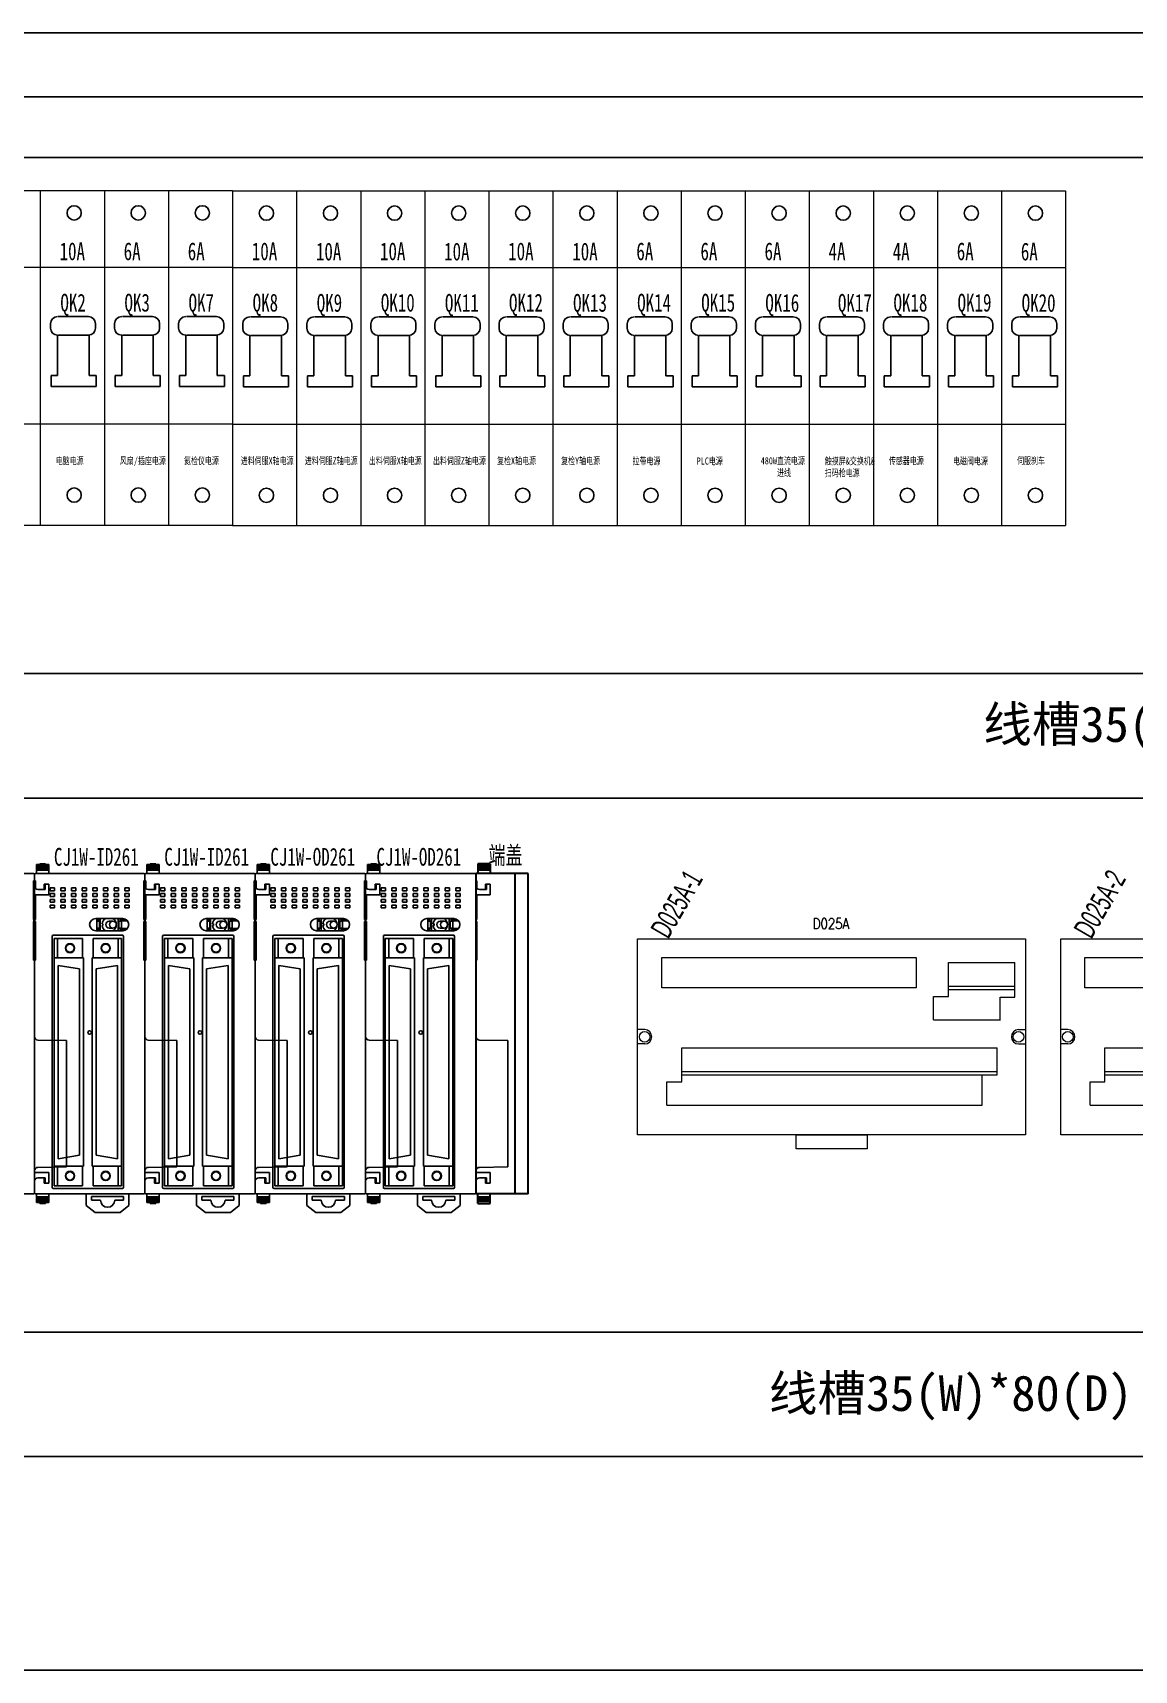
# Model space of a CAD drawing. Header units: millimetres. Extents: x -300 to 4617, y -106 to 3179.
# Drawn here: x 2344 to 2653.4, y 1296 to 1756 of the extents above; entities that cross this region are included whole.
import ezdxf
from ezdxf.enums import TextEntityAlignment as Align

# ---------------------------------------------------------------- set-up
doc = ezdxf.new("R2010")
doc.units = ezdxf.units.MM
for name, color, linetype in [('TEXT', 2, 'Continuous'), ('Z_OM_GAIKEI', 7, 'Continuous'), ('细实线层', 7, 'Continuous')]:
    doc.layers.add(name, color=color, linetype=linetype)
doc.layers.add('Z_OM_OUTLINE', color=7, linetype='Continuous', lineweight=30)
doc.styles.add('ST', font='', dxfattribs={"width": 0.8, "height": 300})
doc.styles.get("Standard").update_dxf_attribs({"font": ''})
doc.styles.add('WD', font='romans.shx', dxfattribs={"width": 0.8, "bigfont": 'gbcbig.shx'})
doc.styles.add('宋', font='', dxfattribs={"width": 0.7})
doc.styles.add('样式 8', font='arial.ttf', dxfattribs={"width": 0.6, "height": 2.5})
doc.styles.get('ST').set_extended_font_data('SimSun')
doc.styles.get('Standard').set_extended_font_data('SimSun')
doc.styles.get('宋').set_extended_font_data('SimSun')
doc.dimstyles.new('ISO-25', dxfattribs={"dimtxt": 3, "dimasz": 2.5, "dimexe": 1.25, "dimexo": 0.625, "dimtad": 1, "dimtxsty": 'Standard', "dimcen": 2.5, "dimadec": 0, "dimazin": 0, "dimtfac": 1, "dimtmove": 0, "dimatfit": 3, "dimfxl": 1, "dimarcsym": 0})

# ---------------------------------------------------------------- blocks, each defined once
blk = doc.blocks.new('CJ1W-TER')
at = {"layer": 'Z_OM_OUTLINE'}
for p, q in [((4, 92.7), (0.5, 92.7)), ((0.5, 92.7), (0.5, 90)), ((4, 92.1), (0.5, 92.1)), ((4, 92.7), (4, 90)), ((0, 90), (0, 0)), ((14.7, 90), (0, 90)), ((4, 91.7), (0.5, 91.7)), ((4, 91.3), (0.5, 91.3)), ((4, 90.9), (0.5, 90.9)), ((11, 0), (11, 90)), ((14.7, 0), (14.7, 90)), ((14.7, 0), (0, 0)), ((0.5, -2.7), (0.5, 0)), ((4, -2.7), (4, 0)), ((0.5, -0.9), (4, -0.9)), ((0.5, -1.3), (4, -1.3)), ((0.5, -1.7), (4, -1.7)), ((0.5, -2.1), (4, -2.1)), ((0.5, -2.7), (4, -2.7))]:
    blk.add_line(p, q, dxfattribs=at)
blk = doc.blocks.new('CJ1W-ID261')
at = {"layer": 'Z_OM_GAIKEI'}
for p, q in [((7115.01, 1994.25), (7115.01, 1993.85)), ((7115.01, 1994.25), (7118.51, 1994.25)), ((7115.01, 1993.85), (7115.01, 1993.45)), ((7115.01, 1993.85), (7118.51, 1993.85)), ((7115.01, 1993.45), (7115.01, 1993.05)), ((7115.01, 1993.45), (7118.51, 1993.45)), ((7115.01, 1993.05), (7115.01, 1992.65)), ((7115.01, 1993.05), (7118.51, 1993.05)), ((7115.01, 1992.65), (7115.01, 1991.75)), ((7115.01, 1992.65), (7118.51, 1992.65)), ((7115.96, 1994.45), (7117.56, 1994.45)), ((7115.96, 1994.45), (7115.96, 1994.25)), ((7116.56, 1994.45), (7116.56, 1994.25)), ((7116.96, 1994.45), (7116.96, 1994.25)), ((7117.56, 1994.45), (7117.56, 1994.25)), ((7118.51, 1993.85), (7118.51, 1994.25)), ((7118.51, 1993.45), (7118.51, 1993.85)), ((7118.51, 1993.05), (7118.51, 1993.45)), ((7118.51, 1992.65), (7118.51, 1993.05)), ((7118.51, 1991.75), (7118.51, 1992.65)), ((7114.16, 1989.65), (7114.16, 1978.75)), ((7114.46, 1989.65), (7114.16, 1989.65)), ((7114.46, 1991.45), (7114.46, 1902.05)), ((7145.16, 1991.75), (7114.76, 1991.75)), ((7118.86, 1987.65), (7118.86, 1986.85)), ((7120.06, 1987.65), (7118.86, 1987.65)), ((7120.06, 1987.65), (7120.06, 1986.85)), ((7121.86, 1987.65), (7121.86, 1986.85)), ((7123.06, 1987.65), (7121.86, 1987.65)), ((7123.06, 1987.65), (7123.06, 1986.85)), ((7124.86, 1987.65), (7124.86, 1986.85)), ((7126.06, 1987.65), (7124.86, 1987.65)), ((7126.06, 1987.65), (7126.06, 1986.85)), ((7127.86, 1987.65), (7127.86, 1986.85)), ((7129.06, 1987.65), (7127.86, 1987.65)), ((7129.06, 1987.65), (7129.06, 1986.85)), ((7130.86, 1987.65), (7130.86, 1986.85)), ((7132.06, 1987.65), (7130.86, 1987.65)), ((7132.06, 1987.65), (7132.06, 1986.85)), ((7133.86, 1987.65), (7133.86, 1986.85)), ((7135.06, 1987.65), (7133.86, 1987.65)), ((7135.06, 1987.65), (7135.06, 1986.85)), ((7136.86, 1987.65), (7136.86, 1986.85)), ((7138.06, 1987.65), (7136.86, 1987.65)), ((7138.06, 1987.65), (7138.06, 1986.85)), ((7139.86, 1987.65), (7139.86, 1986.85)), ((7141.06, 1987.65), (7139.86, 1987.65)), ((7141.06, 1987.65), (7141.06, 1986.85)), ((7145.46, 1991.45), (7145.46, 1902.05)), ((7145.46, 1989.65), (7145.76, 1989.65)), ((7145.61, 1989.65), (7145.46, 1989.22)), ((7145.76, 1989.65), (7145.76, 1987.54)), ((7148.46, 1987.25), (7146.46, 1987.25)), ((7148.46, 1987.25), (7146.46, 1987.25)), ((7148.16, 1987.25), (7148.16, 1988.75)), ((7148.16, 1987.25), (7148.16, 1988.75)), ((7148.16, 1988.75), (7148.46, 1988.75)), ((7148.16, 1988.75), (7148.46, 1988.75)), ((7148.46, 1988.75), (7148.46, 1987.25)), ((7148.46, 1988.75), (7148.46, 1987.25)), ((7149.46, 1988.75), (7148.46, 1988.75)), ((7149.46, 1988.75), (7148.46, 1988.75)), ((7149.46, 1985.75), (7149.46, 1988.75)), ((7149.46, 1985.75), (7149.46, 1988.75)), ((7120.06, 1986.85), (7118.86, 1986.85)), ((7120.06, 1986.05), (7118.86, 1986.05)), ((7118.86, 1986.05), (7118.86, 1985.25)), ((7120.06, 1985.25), (7118.86, 1985.25)), ((7120.06, 1984.45), (7118.86, 1984.45)), ((7118.86, 1984.45), (7118.86, 1983.65)), ((7120.06, 1983.65), (7118.86, 1983.65)), ((7120.06, 1982.85), (7118.86, 1982.85)), ((7118.86, 1982.85), (7118.86, 1982.05)), ((7120.06, 1986.05), (7120.06, 1985.25)), ((7120.06, 1984.45), (7120.06, 1983.65)), ((7120.06, 1982.85), (7120.06, 1982.05)), ((7123.06, 1986.85), (7121.86, 1986.85)), ((7123.06, 1986.05), (7121.86, 1986.05)), ((7121.86, 1986.05), (7121.86, 1985.25)), ((7123.06, 1985.25), (7121.86, 1985.25)), ((7123.06, 1984.45), (7121.86, 1984.45)), ((7121.86, 1984.45), (7121.86, 1983.65)), ((7123.06, 1983.65), (7121.86, 1983.65)), ((7123.06, 1982.85), (7121.86, 1982.85)), ((7121.86, 1982.85), (7121.86, 1982.05)), ((7123.06, 1986.05), (7123.06, 1985.25)), ((7123.06, 1984.45), (7123.06, 1983.65)), ((7123.06, 1982.85), (7123.06, 1982.05)), ((7126.06, 1986.85), (7124.86, 1986.85)), ((7126.06, 1986.05), (7124.86, 1986.05)), ((7124.86, 1986.05), (7124.86, 1985.25)), ((7126.06, 1985.25), (7124.86, 1985.25)), ((7126.06, 1984.45), (7124.86, 1984.45)), ((7124.86, 1984.45), (7124.86, 1983.65)), ((7126.06, 1983.65), (7124.86, 1983.65)), ((7126.06, 1982.85), (7124.86, 1982.85)), ((7124.86, 1982.85), (7124.86, 1982.05)), ((7126.06, 1986.05), (7126.06, 1985.25)), ((7126.06, 1984.45), (7126.06, 1983.65)), ((7126.06, 1982.85), (7126.06, 1982.05)), ((7129.06, 1986.85), (7127.86, 1986.85)), ((7129.06, 1986.05), (7127.86, 1986.05)), ((7127.86, 1986.05), (7127.86, 1985.25)), ((7129.06, 1985.25), (7127.86, 1985.25)), ((7129.06, 1984.45), (7127.86, 1984.45)), ((7127.86, 1984.45), (7127.86, 1983.65)), ((7129.06, 1983.65), (7127.86, 1983.65)), ((7129.06, 1982.85), (7127.86, 1982.85)), ((7127.86, 1982.85), (7127.86, 1982.05)), ((7129.06, 1986.05), (7129.06, 1985.25)), ((7129.06, 1984.45), (7129.06, 1983.65)), ((7129.06, 1982.85), (7129.06, 1982.05)), ((7132.06, 1986.85), (7130.86, 1986.85)), ((7132.06, 1986.05), (7130.86, 1986.05)), ((7130.86, 1986.05), (7130.86, 1985.25)), ((7132.06, 1985.25), (7130.86, 1985.25)), ((7132.06, 1984.45), (7130.86, 1984.45)), ((7130.86, 1984.45), (7130.86, 1983.65)), ((7132.06, 1983.65), (7130.86, 1983.65)), ((7132.06, 1982.85), (7130.86, 1982.85)), ((7130.86, 1982.85), (7130.86, 1982.05)), ((7132.06, 1986.05), (7132.06, 1985.25)), ((7132.06, 1984.45), (7132.06, 1983.65)), ((7132.06, 1982.85), (7132.06, 1982.05)), ((7135.06, 1986.85), (7133.86, 1986.85)), ((7135.06, 1986.05), (7133.86, 1986.05)), ((7133.86, 1986.05), (7133.86, 1985.25)), ((7135.06, 1985.25), (7133.86, 1985.25)), ((7135.06, 1984.45), (7133.86, 1984.45)), ((7133.86, 1984.45), (7133.86, 1983.65)), ((7135.06, 1983.65), (7133.86, 1983.65)), ((7135.06, 1982.85), (7133.86, 1982.85)), ((7133.86, 1982.85), (7133.86, 1982.05)), ((7135.06, 1986.05), (7135.06, 1985.25)), ((7135.06, 1984.45), (7135.06, 1983.65)), ((7135.06, 1982.85), (7135.06, 1982.05)), ((7138.06, 1986.85), (7136.86, 1986.85)), ((7138.06, 1986.05), (7136.86, 1986.05)), ((7136.86, 1986.05), (7136.86, 1985.25)), ((7138.06, 1985.25), (7136.86, 1985.25)), ((7138.06, 1984.45), (7136.86, 1984.45)), ((7136.86, 1984.45), (7136.86, 1983.65)), ((7138.06, 1983.65), (7136.86, 1983.65)), ((7138.06, 1982.85), (7136.86, 1982.85)), ((7136.86, 1982.85), (7136.86, 1982.05)), ((7138.06, 1986.05), (7138.06, 1985.25)), ((7138.06, 1984.45), (7138.06, 1983.65)), ((7138.06, 1982.85), (7138.06, 1982.05)), ((7141.06, 1986.85), (7139.86, 1986.85)), ((7141.06, 1986.05), (7139.86, 1986.05)), ((7139.86, 1986.05), (7139.86, 1985.25)), ((7141.06, 1985.25), (7139.86, 1985.25)), ((7141.06, 1984.45), (7139.86, 1984.45)), ((7139.86, 1984.45), (7139.86, 1983.65)), ((7141.06, 1983.65), (7139.86, 1983.65)), ((7141.06, 1982.85), (7139.86, 1982.85)), ((7139.86, 1982.85), (7139.86, 1982.05)), ((7141.06, 1986.05), (7141.06, 1985.25)), ((7141.06, 1984.45), (7141.06, 1983.65)), ((7141.06, 1982.85), (7141.06, 1982.05)), ((7145.46, 1985.75), (7149.46, 1985.75)), ((7145.46, 1985.75), (7149.46, 1985.75)), ((7145.76, 1985.75), (7145.76, 1978.75)), ((7114.16, 1978.75), (7114.46, 1978.75)), ((7114.16, 1978.25), (7114.16, 1967.35)), ((7114.16, 1978.25), (7114.46, 1978.25)), ((7114.33, 1978.75), (7114.33, 1978.25)), ((7120.06, 1982.05), (7118.86, 1982.05)), ((7123.06, 1982.05), (7121.86, 1982.05)), ((7126.06, 1982.05), (7124.86, 1982.05)), ((7129.06, 1982.05), (7127.86, 1982.05)), ((7132.06, 1982.05), (7130.86, 1982.05)), ((7139.26, 1979.05), (7131.66, 1979.05)), ((7131.96, 1975.65), (7131.96, 1979.05)), ((7131.96, 1978.35), (7132.71, 1978.35)), ((7132.46, 1979.05), (7132.46, 1978.35)), ((7132.71, 1978.35), (7132.71, 1976.35)), ((7132.96, 1975.65), (7132.96, 1979.05)), ((7135.06, 1982.05), (7133.86, 1982.05)), ((7136.51, 1978.3), (7135.46, 1978.3)), ((7138.06, 1982.05), (7136.86, 1982.05)), ((7137.96, 1975.65), (7137.96, 1979.05)), ((7138.21, 1978.35), (7138.96, 1978.35)), ((7138.21, 1976.35), (7138.21, 1978.35)), ((7138.46, 1978.82), (7138.46, 1979.05)), ((7138.46, 1978.82), (7140.12, 1978.82)), ((7138.46, 1978.35), (7138.46, 1978.42)), ((7138.46, 1978.42), (7140.58, 1978.42)), ((7138.96, 1975.65), (7138.96, 1979.05)), ((7141.06, 1982.05), (7139.86, 1982.05)), ((7145.76, 1978.75), (7145.46, 1978.75)), ((7145.76, 1978.25), (7145.46, 1978.25)), ((7145.58, 1978.75), (7145.58, 1978.25)), ((7145.76, 1978.25), (7145.76, 1967.35)), ((7119.46, 1903.55), (7119.46, 1974.05)), ((7119.76, 1974.35), (7139.16, 1974.35)), ((7119.96, 1904.01), (7119.96, 1973.49)), ((7119.96, 1904.01), (7119.96, 1973.49)), ((7119.96, 1973.49), (7123.96, 1973.49)), ((7127.96, 1973.49), (7119.96, 1973.49)), ((7120.96, 1967.99), (7120.96, 1973.49)), ((7127.96, 1967.99), (7127.96, 1973.49)), ((7130.96, 1973.49), (7138.96, 1973.49)), ((7130.96, 1967.99), (7130.96, 1973.49)), ((7139.26, 1975.65), (7131.66, 1975.65)), ((7131.96, 1976.35), (7132.71, 1976.35)), ((7132.46, 1976.35), (7132.46, 1975.65)), ((7133.47, 1977.6), (7133.71, 1977.6)), ((7133.47, 1977.1), (7133.71, 1977.1)), ((7133.71, 1977.1), (7133.71, 1977.6)), ((7138.96, 1973.49), (7134.96, 1973.49)), ((7136.51, 1976.4), (7135.46, 1976.4)), ((7137.96, 1967.99), (7137.96, 1973.49)), ((7138.21, 1976.35), (7138.96, 1976.35)), ((7138.46, 1976.28), (7138.46, 1976.35)), ((7138.46, 1976.28), (7140.57, 1976.28)), ((7138.46, 1975.65), (7138.46, 1975.88)), ((7138.46, 1975.88), (7140.1, 1975.88)), ((7138.96, 1904.01), (7138.96, 1973.49)), ((7138.96, 1904.01), (7138.96, 1973.49)), ((7139.46, 1974.05), (7139.46, 1903.55)), ((7114.46, 1967.35), (7114.16, 1967.35)), ((7114.31, 1967.35), (7114.46, 1967.79)), ((7119.96, 1967.99), (7128.21, 1967.99)), ((7119.96, 1967.99), (7128.21, 1967.99)), ((7121.08, 1911.59), (7121.08, 1965.91)), ((7127.08, 1964.91), (7121.08, 1965.91)), ((7127.08, 1964.91), (7127.08, 1912.59)), ((7128.21, 1909.51), (7128.21, 1967.99)), ((7128.21, 1967.99), (7128.21, 1909.51)), ((7130.71, 1909.51), (7130.71, 1967.99)), ((7130.71, 1967.99), (7130.71, 1909.51)), ((7138.96, 1967.99), (7130.71, 1967.99)), ((7138.96, 1967.99), (7130.71, 1967.99)), ((7131.83, 1964.91), (7137.83, 1965.91)), ((7131.83, 1964.91), (7131.83, 1912.59)), ((7137.83, 1911.59), (7137.83, 1965.91)), ((7145.61, 1967.35), (7145.46, 1967.78)), ((7145.46, 1967.35), (7145.76, 1967.35)), ((7146.44, 1944.94), (7154.46, 1944.8)), ((7154.46, 1944.8), (7154.46, 1909.31)), ((7154.46, 1944.15), (7154.46, 1927.05)), ((7154.46, 1927.05), (7154.46, 1909.95)), ((7119.96, 1909.51), (7128.21, 1909.51)), ((7119.96, 1909.51), (7128.21, 1909.51)), ((7120.96, 1909.51), (7120.96, 1904.01)), ((7127.08, 1912.59), (7121.08, 1911.59)), ((7127.96, 1909.51), (7127.96, 1904.01)), ((7138.96, 1909.51), (7130.71, 1909.51)), ((7138.96, 1909.51), (7130.71, 1909.51)), ((7130.96, 1909.51), (7130.96, 1904.01)), ((7131.83, 1912.59), (7137.83, 1911.59)), ((7137.96, 1909.51), (7137.96, 1904.01)), ((7146.44, 1909.17), (7154.46, 1909.31)), ((7145.46, 1907.75), (7149.46, 1907.75)), ((7145.46, 1907.75), (7149.46, 1907.75)), ((7148.46, 1906.25), (7146.46, 1906.25)), ((7148.46, 1906.25), (7146.46, 1906.25)), ((7148.16, 1906.25), (7148.16, 1904.75)), ((7148.16, 1906.25), (7148.16, 1904.75)), ((7148.16, 1904.75), (7148.46, 1904.75)), ((7148.16, 1904.75), (7148.46, 1904.75)), ((7148.46, 1904.75), (7148.46, 1906.25)), ((7148.46, 1904.75), (7148.46, 1906.25)), ((7149.46, 1904.75), (7148.46, 1904.75)), ((7149.46, 1904.75), (7148.46, 1904.75)), ((7149.46, 1907.75), (7149.46, 1904.75)), ((7149.46, 1907.75), (7149.46, 1904.75)), ((7114.76, 1901.75), (7145.16, 1901.75)), ((7115.01, 1901.75), (7115.01, 1900.85)), ((7118.51, 1900.85), (7115.01, 1900.85)), ((7115.01, 1900.85), (7115.01, 1900.45)), ((7118.51, 1900.45), (7115.01, 1900.45)), ((7115.01, 1900.45), (7115.01, 1900.05)), ((7118.51, 1900.05), (7115.01, 1900.05)), ((7115.01, 1900.05), (7115.01, 1899.65)), ((7118.51, 1900.85), (7118.51, 1901.75)), ((7118.51, 1900.45), (7118.51, 1900.85)), ((7118.51, 1900.05), (7118.51, 1900.45)), ((7118.51, 1899.65), (7118.51, 1900.05)), ((7139.16, 1903.25), (7119.76, 1903.25)), ((7123.96, 1904.01), (7119.96, 1904.01)), ((7127.96, 1904.01), (7119.96, 1904.01)), ((7129.01, 1901.75), (7129.01, 1898.45)), ((7139.51, 1900.95), (7130.51, 1900.95)), ((7130.51, 1899.95), (7130.51, 1900.95)), ((7130.51, 1899.95), (7133.01, 1899.95)), ((7130.96, 1904.01), (7138.96, 1904.01)), ((7134.96, 1904.01), (7138.96, 1904.01)), ((7139.51, 1899.95), (7137.01, 1899.95)), ((7139.51, 1899.95), (7139.51, 1900.95)), ((7141.01, 1901.75), (7141.01, 1898.45)), ((7118.51, 1899.65), (7115.01, 1899.65)), ((7115.01, 1899.65), (7115.01, 1899.25)), ((7118.51, 1899.25), (7115.01, 1899.25)), ((7115.96, 1899.05), (7115.96, 1899.25)), ((7117.56, 1899.05), (7115.96, 1899.05)), ((7116.56, 1899.05), (7116.56, 1899.25)), ((7116.96, 1899.05), (7116.96, 1899.25)), ((7117.56, 1899.05), (7117.56, 1899.25)), ((7118.51, 1899.25), (7118.51, 1899.65)), ((7129.01, 1898.45), (7131.51, 1896.45)), ((7138.51, 1896.45), (7131.51, 1896.45)), ((7141.01, 1898.45), (7138.51, 1896.45))]:
    blk.add_line(p, q, dxfattribs=at)
for centre, radius in [((7136.51, 1977.35), 0.95), ((7124.46, 1970.74), 1.3), ((7124.46, 1970.74), 1.15), ((7134.46, 1970.74), 1.3), ((7134.46, 1970.74), 1.15), ((7129.96, 1947.05), 0.5), ((7124.46, 1906.76), 1.3), ((7124.46, 1906.76), 1.15), ((7134.46, 1906.76), 1.3), ((7134.46, 1906.76), 1.15)]:
    blk.add_circle(centre, radius, dxfattribs=at)
for centre, radius, start, end in [((7114.76, 1991.45), 0.3, 90, 180), ((7145.16, 1991.45), 0.3, 0, 90), ((7145.16, 1991.45), 0.3, 0, 90), ((7146.46, 1988.25), 1, 180, 270), ((7146.46, 1988.25), 1, 180, 270), ((7131.66, 1977.35), 1.7, 90, 270), ((7135.46, 1977.35), 2, 121.5917, 172.8192), ((7135.46, 1977.35), 0.95, 90, 270), ((7135.46, 1977.35), 2, 301.9832, 58.4083), ((7139.26, 1977.35), 1.7, 270, 90), ((7119.76, 1974.05), 0.3, 90, 180), ((7135.46, 1977.35), 2, 187.1808, 238.0168), ((7139.16, 1974.05), 0.3, 0, 90), ((7146.46, 1945.94), 1, 180.0001, 269.0001), ((7146.46, 1908.17), 1, 91, 180), ((7146.46, 1905.25), 1, 90, 180), ((7146.46, 1905.25), 1, 90, 180), ((7114.76, 1902.05), 0.3, 180, 270), ((7119.76, 1903.55), 0.3, 180, 270), ((7135.01, 1899.95), 2, 180, 0), ((7139.16, 1903.55), 0.3, 270, 0), ((7145.16, 1902.05), 0.3, 270, 0), ((7145.16, 1902.05), 0.3, 270, 0)]:
    blk.add_arc(centre, radius, start, end, dxfattribs=at)
blk = doc.blocks.new('DQ40A')
at = {"lineweight": 0}
for p, q in [((87.32, 38.83), (87.32, 48.33)), ((87.32, 48.33), (106, 48.33)), ((106, 38.64), (106, 48.33)), ((87.32, 41.76), (106, 41.76)), ((83.15, 32.27), (83.15, 38.83)), ((83.15, 38.83), (87.32, 38.83)), ((87.32, 40.76), (106, 40.76)), ((101.83, 32.08), (101.83, 38.64)), ((101.83, 38.64), (106, 38.64)), ((83.15, 32.27), (101.83, 32.27)), ((2, 29.5), (0, 29.5)), ((107, 29.5), (109, 29.5)), ((2, 25.5), (0, 25.5)), ((12.43, 14.85), (12.43, 24.35)), ((12.43, 24.35), (101, 24.35)), ((101, 16.78), (101, 24.35)), ((107, 25.5), (109, 25.5)), ((8.26, 8.29), (8.26, 14.85)), ((8.26, 14.85), (12.43, 14.85)), ((12.43, 17.78), (101, 17.78)), ((12.43, 16.78), (101, 16.78)), ((96.83, 8.29), (96.83, 16.78)), ((8.26, 8.29), (96.83, 8.29))]:
    blk.add_line(p, q, dxfattribs=at)
for points in [[(0, 55), (109, 55), (109, 0), (0, 0)], [(6.81, 49.79), (78.21, 49.79), (78.21, 41.29), (6.81, 41.29)], [(44.5, 0), (64.5, 0), (64.5, -4), (44.5, -4)]]:
    blk.add_lwpolyline(points, close=True, dxfattribs=at)
for centre in [(2, 27.5), (107, 27.5)]:
    blk.add_circle(centre, 1.5, dxfattribs=at)
for centre, start, end in [((2, 27.5), 270, 90), ((107, 27.5), 90, 270)]:
    blk.add_arc(centre, 2, start, end, dxfattribs=at)
at = {"lineweight": 0, "style": 'WD', "width": 0.8}
blk.add_attdef('型号', text='', height=3, dxfattribs=at).set_placement((54.32, 59.28), align=Align.MIDDLE)
blk = doc.blocks.new('*D83')
at = {"color": 0, "lineweight": -2, "transparency": 16777216}
for p, q in [((2011.13, 1738.94), (2011.13, 1736.81)), ((3799.1, 1738.94), (3799.1, 1736.81)), ((2013.63, 1738.06), (3796.6, 1738.06))]:
    blk.add_line(p, q, dxfattribs=at)
at = {"color": 0, "transparency": 16777216}
for points in [[(2013.63, 1738.48), (2013.63, 1737.64), (2011.13, 1738.06)], [(3796.6, 1738.48), (3796.6, 1737.64), (3799.1, 1738.06)]]:
    blk.add_solid(points, dxfattribs=at)
at = {"layer": 'Defpoints', "color": 0, "transparency": 16777216}
for p in [(2011.13, 1739.57), (3799.1, 1739.57), (3799.1, 1738.06)]:
    blk.add_point(p, dxfattribs=at)
at = {"color": 0, "transparency": 16777216, "insert": (2905.11, 1740.19), "char_height": 3, "attachment_point": 5}
blk.add_mtext('2000', dxfattribs=at)

msp = doc.modelspace()

# ---------------------------------------------------------------- linework, layer by layer
for p, q in [((2046.126, 1721.019), (3146.743, 1721.019)), ((2349.163, 1659.703), (2349.163, 1656.638)), ((2349.163, 1656.638), (2361.82, 1656.638)), ((2367.163, 1659.703), (2367.163, 1656.638)), ((2367.163, 1656.638), (2379.82, 1656.638)), ((2385.163, 1659.703), (2385.163, 1656.638)), ((2385.163, 1656.638), (2397.82, 1656.638)), ((2403.163, 1659.642), (2403.163, 1656.577)), ((2403.163, 1656.577), (2415.82, 1656.577)), ((2421.163, 1659.642), (2421.163, 1656.577)), ((2421.163, 1656.577), (2433.82, 1656.577)), ((2439.163, 1659.642), (2439.163, 1656.577)), ((2439.163, 1656.577), (2451.82, 1656.577)), ((2457.163, 1659.642), (2457.163, 1656.577)), ((2457.163, 1656.577), (2469.82, 1656.577)), ((2475.163, 1659.642), (2475.163, 1656.577)), ((2475.163, 1656.577), (2487.82, 1656.577)), ((2493.163, 1659.642), (2493.163, 1656.577)), ((2493.163, 1656.577), (2505.82, 1656.577)), ((2511.163, 1659.642), (2511.163, 1656.577)), ((2511.163, 1656.577), (2523.82, 1656.577)), ((2529.163, 1659.642), (2529.163, 1656.577)), ((2529.163, 1656.577), (2541.82, 1656.577)), ((2547.163, 1659.642), (2547.163, 1656.577)), ((2547.163, 1656.577), (2559.82, 1656.577)), ((2565.163, 1659.642), (2565.163, 1656.577)), ((2565.163, 1656.577), (2577.82, 1656.577)), ((2583.163, 1659.642), (2583.163, 1656.577)), ((2583.163, 1656.577), (2595.82, 1656.577)), ((2601.163, 1659.642), (2601.163, 1656.577)), ((2601.163, 1656.577), (2613.82, 1656.577)), ((2619.163, 1659.642), (2619.163, 1656.577)), ((2619.163, 1656.577), (2631.82, 1656.577)), ((2046.126, 1576.019), (3146.743, 1576.019)), ((3146.743, 1541.019), (2046.126, 1541.019)), ((2046.126, 1391.019), (3146.743, 1391.019)), ((3146.743, 1356.019), (2046.126, 1356.019))]:
    msp.add_line(p, q)
at = {"color": 0}
for p, q in [((2351.163, 1676.286), (2359.614, 1676.286)), ((2369.163, 1676.286), (2377.614, 1676.286)), ((2387.163, 1676.286), (2395.614, 1676.286)), ((2405.163, 1676.225), (2413.614, 1676.225)), ((2423.163, 1676.225), (2431.614, 1676.225)), ((2441.163, 1676.225), (2449.614, 1676.225)), ((2459.163, 1676.225), (2467.614, 1676.225)), ((2477.163, 1676.225), (2485.614, 1676.225)), ((2495.163, 1676.225), (2503.614, 1676.225)), ((2513.163, 1676.225), (2521.614, 1676.225)), ((2531.163, 1676.225), (2539.614, 1676.225)), ((2549.163, 1676.225), (2557.614, 1676.225)), ((2567.163, 1676.225), (2575.614, 1676.225)), ((2585.163, 1676.225), (2593.614, 1676.225)), ((2603.163, 1676.225), (2611.614, 1676.225)), ((2621.163, 1676.225), (2629.614, 1676.225)), ((2348.967, 1673.059), (2348.967, 1674.286)), ((2350.967, 1671.059), (2350.967, 1659.703)), ((2359.614, 1671.059), (2351.163, 1671.059)), ((2359.81, 1671.059), (2359.81, 1659.703)), ((2361.614, 1674.286), (2361.614, 1673.059)), ((2366.967, 1673.059), (2366.967, 1674.286)), ((2368.967, 1671.059), (2368.967, 1659.703)), ((2377.614, 1671.059), (2369.163, 1671.059)), ((2377.81, 1671.059), (2377.81, 1659.703)), ((2379.614, 1674.286), (2379.614, 1673.059)), ((2384.967, 1673.059), (2384.967, 1674.286)), ((2386.967, 1671.059), (2386.967, 1659.703)), ((2395.614, 1671.059), (2387.163, 1671.059)), ((2395.81, 1671.059), (2395.81, 1659.703)), ((2397.614, 1674.286), (2397.614, 1673.059)), ((2402.967, 1672.998), (2402.967, 1674.225)), ((2404.967, 1670.998), (2404.967, 1659.642)), ((2413.614, 1670.998), (2405.163, 1670.998)), ((2413.81, 1670.998), (2413.81, 1659.642)), ((2415.614, 1674.225), (2415.614, 1672.998)), ((2420.967, 1672.998), (2420.967, 1674.225)), ((2422.967, 1670.998), (2422.967, 1659.642)), ((2431.614, 1670.998), (2423.163, 1670.998)), ((2431.81, 1670.998), (2431.81, 1659.642)), ((2433.614, 1674.225), (2433.614, 1672.998)), ((2438.967, 1672.998), (2438.967, 1674.225)), ((2440.967, 1670.998), (2440.967, 1659.642)), ((2449.614, 1670.998), (2441.163, 1670.998)), ((2449.81, 1670.998), (2449.81, 1659.642)), ((2451.614, 1674.225), (2451.614, 1672.998)), ((2456.967, 1672.998), (2456.967, 1674.225)), ((2458.967, 1670.998), (2458.967, 1659.642)), ((2467.614, 1670.998), (2459.163, 1670.998)), ((2467.81, 1670.998), (2467.81, 1659.642)), ((2469.614, 1674.225), (2469.614, 1672.998)), ((2474.967, 1672.998), (2474.967, 1674.225)), ((2476.967, 1670.998), (2476.967, 1659.642)), ((2485.614, 1670.998), (2477.163, 1670.998)), ((2485.81, 1670.998), (2485.81, 1659.642)), ((2487.614, 1674.225), (2487.614, 1672.998)), ((2492.967, 1672.998), (2492.967, 1674.225)), ((2494.967, 1670.998), (2494.967, 1659.642)), ((2503.614, 1670.998), (2495.163, 1670.998)), ((2503.81, 1670.998), (2503.81, 1659.642)), ((2505.614, 1674.225), (2505.614, 1672.998)), ((2510.967, 1672.998), (2510.967, 1674.225)), ((2512.967, 1670.998), (2512.967, 1659.642)), ((2521.614, 1670.998), (2513.163, 1670.998)), ((2521.81, 1670.998), (2521.81, 1659.642)), ((2523.614, 1674.225), (2523.614, 1672.998)), ((2528.967, 1672.998), (2528.967, 1674.225)), ((2530.967, 1670.998), (2530.967, 1659.642)), ((2539.614, 1670.998), (2531.163, 1670.998)), ((2539.81, 1670.998), (2539.81, 1659.642)), ((2541.614, 1674.225), (2541.614, 1672.998)), ((2546.967, 1672.998), (2546.967, 1674.225)), ((2548.967, 1670.998), (2548.967, 1659.642)), ((2557.614, 1670.998), (2549.163, 1670.998)), ((2557.81, 1670.998), (2557.81, 1659.642)), ((2559.614, 1674.225), (2559.614, 1672.998)), ((2564.967, 1672.998), (2564.967, 1674.225)), ((2566.967, 1670.998), (2566.967, 1659.642)), ((2575.614, 1670.998), (2567.163, 1670.998)), ((2575.81, 1670.998), (2575.81, 1659.642)), ((2577.614, 1674.225), (2577.614, 1672.998)), ((2582.967, 1672.998), (2582.967, 1674.225)), ((2584.967, 1670.998), (2584.967, 1659.642)), ((2593.614, 1670.998), (2585.163, 1670.998)), ((2593.81, 1670.998), (2593.81, 1659.642)), ((2595.614, 1674.225), (2595.614, 1672.998)), ((2600.967, 1672.998), (2600.967, 1674.225)), ((2602.967, 1670.998), (2602.967, 1659.642)), ((2611.614, 1670.998), (2603.163, 1670.998)), ((2611.81, 1670.998), (2611.81, 1659.642)), ((2613.614, 1674.225), (2613.614, 1672.998)), ((2618.967, 1672.998), (2618.967, 1674.225)), ((2620.967, 1670.998), (2620.967, 1659.642)), ((2629.614, 1670.998), (2621.163, 1670.998)), ((2629.81, 1670.998), (2629.81, 1659.642)), ((2631.614, 1674.225), (2631.614, 1672.998)), ((2350.967, 1659.703), (2349.163, 1659.703)), ((2359.81, 1659.703), (2361.82, 1659.703)), ((2368.967, 1659.703), (2367.163, 1659.703)), ((2377.81, 1659.703), (2379.82, 1659.703)), ((2386.967, 1659.703), (2385.163, 1659.703)), ((2395.81, 1659.703), (2397.82, 1659.703)), ((2404.967, 1659.642), (2403.163, 1659.642)), ((2413.81, 1659.642), (2415.82, 1659.642)), ((2422.967, 1659.642), (2421.163, 1659.642)), ((2431.81, 1659.642), (2433.82, 1659.642)), ((2440.967, 1659.642), (2439.163, 1659.642)), ((2449.81, 1659.642), (2451.82, 1659.642)), ((2458.967, 1659.642), (2457.163, 1659.642)), ((2467.81, 1659.642), (2469.82, 1659.642)), ((2476.967, 1659.642), (2475.163, 1659.642)), ((2485.81, 1659.642), (2487.82, 1659.642)), ((2494.967, 1659.642), (2493.163, 1659.642)), ((2503.81, 1659.642), (2505.82, 1659.642)), ((2512.967, 1659.642), (2511.163, 1659.642)), ((2521.81, 1659.642), (2523.82, 1659.642)), ((2530.967, 1659.642), (2529.163, 1659.642)), ((2539.81, 1659.642), (2541.82, 1659.642)), ((2548.967, 1659.642), (2547.163, 1659.642)), ((2557.81, 1659.642), (2559.82, 1659.642)), ((2566.967, 1659.642), (2565.163, 1659.642)), ((2575.81, 1659.642), (2577.82, 1659.642)), ((2584.967, 1659.642), (2583.163, 1659.642)), ((2593.81, 1659.642), (2595.82, 1659.642)), ((2602.967, 1659.642), (2601.163, 1659.642)), ((2611.81, 1659.642), (2613.82, 1659.642)), ((2620.967, 1659.642), (2619.163, 1659.642)), ((2629.81, 1659.642), (2631.82, 1659.642))]:
    msp.add_line(p, q, dxfattribs=at)
msp.add_lwpolyline([(3146.743, 1296.019), (2011.126, 1296.019), (2011.126, 1756.019), (3461.126, 1756.019)])
at = {"color": 0, "linetype": 'Continuous'}
for centre in [(2355.619, 1705.405), (2373.619, 1705.405), (2391.619, 1705.405), (2409.619, 1705.344), (2427.619, 1705.344), (2445.619, 1705.344), (2463.619, 1705.344), (2481.619, 1705.344), (2499.619, 1705.344), (2517.619, 1705.344), (2535.619, 1705.344), (2553.619, 1705.344), (2571.619, 1705.344), (2589.619, 1705.344), (2607.619, 1705.344), (2625.619, 1705.344), (2355.619, 1626.144), (2373.619, 1626.144), (2391.619, 1626.144), (2409.619, 1626.083), (2427.619, 1626.083), (2445.619, 1626.083), (2463.619, 1626.083), (2481.619, 1626.083), (2499.619, 1626.083), (2517.619, 1626.083), (2535.619, 1626.083), (2553.619, 1626.083), (2571.619, 1626.083), (2589.619, 1626.083), (2607.619, 1626.083), (2625.619, 1626.083)]:
    msp.add_circle(centre, 2.01, dxfattribs=at)
at = {"color": 0}
for centre, start, end in [((2350.967, 1674.286), 90, 180), ((2359.614, 1674.286), 0, 90), ((2368.967, 1674.286), 90, 180), ((2377.614, 1674.286), 0, 90), ((2386.967, 1674.286), 90, 180), ((2395.614, 1674.286), 0, 90), ((2404.967, 1674.225), 90, 180), ((2413.614, 1674.225), 0, 90), ((2422.967, 1674.225), 90, 180), ((2431.614, 1674.225), 0, 90), ((2440.967, 1674.225), 90, 180), ((2449.614, 1674.225), 0, 90), ((2458.967, 1674.225), 90, 180), ((2467.614, 1674.225), 0, 90), ((2476.967, 1674.225), 90, 180), ((2485.614, 1674.225), 0, 90), ((2494.967, 1674.225), 90, 180), ((2503.614, 1674.225), 0, 90), ((2512.967, 1674.225), 90, 180), ((2521.614, 1674.225), 0, 90), ((2530.967, 1674.225), 90, 180), ((2539.614, 1674.225), 0, 90), ((2548.967, 1674.225), 90, 180), ((2557.614, 1674.225), 0, 90), ((2566.967, 1674.225), 90, 180), ((2575.614, 1674.225), 0, 90), ((2584.967, 1674.225), 90, 180), ((2593.614, 1674.225), 0, 90), ((2602.967, 1674.225), 90, 180), ((2611.614, 1674.225), 0, 90), ((2620.967, 1674.225), 90, 180), ((2629.614, 1674.225), 0, 90), ((2350.967, 1673.059), 180, 270), ((2359.614, 1673.059), 270, 0), ((2368.967, 1673.059), 180, 270), ((2377.614, 1673.059), 270, 0), ((2386.967, 1673.059), 180, 270), ((2395.614, 1673.059), 270, 0), ((2404.967, 1672.998), 180, 270), ((2413.614, 1672.998), 270, 0), ((2422.967, 1672.998), 180, 270), ((2431.614, 1672.998), 270, 0), ((2440.967, 1672.998), 180, 270), ((2449.614, 1672.998), 270, 0), ((2458.967, 1672.998), 180, 270), ((2467.614, 1672.998), 270, 0), ((2476.967, 1672.998), 180, 270), ((2485.614, 1672.998), 270, 0), ((2494.967, 1672.998), 180, 270), ((2503.614, 1672.998), 270, 0), ((2512.967, 1672.998), 180, 270), ((2521.614, 1672.998), 270, 0), ((2530.967, 1672.998), 180, 270), ((2539.614, 1672.998), 270, 0), ((2548.967, 1672.998), 180, 270), ((2557.614, 1672.998), 270, 0), ((2566.967, 1672.998), 180, 270), ((2575.614, 1672.998), 270, 0), ((2584.967, 1672.998), 180, 270), ((2593.614, 1672.998), 270, 0), ((2602.967, 1672.998), 180, 270), ((2611.614, 1672.998), 270, 0), ((2620.967, 1672.998), 180, 270), ((2629.614, 1672.998), 270, 0)]:
    msp.add_arc(centre, 2, start, end, dxfattribs=at)
at = {"layer": 'TEXT', "linetype": 'Continuous'}
for p, q in [((2361.82, 1656.638), (2361.82, 1659.703)), ((2379.82, 1656.638), (2379.82, 1659.703)), ((2397.82, 1656.638), (2397.82, 1659.703)), ((2415.82, 1656.577), (2415.82, 1659.642)), ((2433.82, 1656.577), (2433.82, 1659.642)), ((2451.82, 1656.577), (2451.82, 1659.642)), ((2469.82, 1656.577), (2469.82, 1659.642)), ((2487.82, 1656.577), (2487.82, 1659.642)), ((2505.82, 1656.577), (2505.82, 1659.642)), ((2523.82, 1656.577), (2523.82, 1659.642)), ((2541.82, 1656.577), (2541.82, 1659.642)), ((2559.82, 1656.577), (2559.82, 1659.642)), ((2577.82, 1656.577), (2577.82, 1659.642)), ((2595.82, 1656.577), (2595.82, 1659.642)), ((2613.82, 1656.577), (2613.82, 1659.642)), ((2631.82, 1656.577), (2631.82, 1659.642))]:
    msp.add_line(p, q, dxfattribs=at)
at = {"layer": '细实线层', "lineweight": 0}
for p, q in [((2328.106, 1711.663), (2346.106, 1711.663)), ((2346.106, 1711.663), (2346.106, 1617.663)), ((2346.106, 1711.663), (2346.106, 1617.663)), ((2346.106, 1711.663), (2364.106, 1711.663)), ((2364.106, 1711.663), (2364.106, 1617.663)), ((2364.106, 1711.663), (2364.106, 1617.663)), ((2364.106, 1711.663), (2382.106, 1711.663)), ((2382.106, 1711.663), (2382.106, 1617.663)), ((2382.106, 1711.663), (2382.106, 1617.663)), ((2382.106, 1711.663), (2400.106, 1711.663)), ((2400.106, 1711.663), (2400.106, 1617.663)), ((2400.106, 1711.602), (2400.106, 1617.602)), ((2400.106, 1711.602), (2418.106, 1711.602)), ((2418.106, 1711.602), (2418.106, 1617.602)), ((2418.106, 1711.602), (2418.106, 1617.602)), ((2418.106, 1711.602), (2436.106, 1711.602)), ((2436.106, 1711.602), (2436.106, 1617.602)), ((2436.106, 1711.602), (2436.106, 1617.602)), ((2436.106, 1711.602), (2454.106, 1711.602)), ((2454.106, 1711.602), (2454.106, 1617.602)), ((2454.106, 1711.602), (2454.106, 1617.602)), ((2454.106, 1711.602), (2472.106, 1711.602)), ((2472.106, 1711.602), (2472.106, 1617.602)), ((2472.106, 1711.602), (2472.106, 1617.602)), ((2472.106, 1711.602), (2490.106, 1711.602)), ((2490.106, 1711.602), (2490.106, 1617.602)), ((2490.106, 1711.602), (2490.106, 1617.602)), ((2490.106, 1711.602), (2508.106, 1711.602)), ((2508.106, 1711.602), (2526.106, 1711.602)), ((2508.106, 1711.602), (2508.106, 1617.602)), ((2508.106, 1711.602), (2508.106, 1617.602)), ((2526.106, 1711.602), (2526.106, 1617.602)), ((2526.106, 1711.602), (2526.106, 1617.602)), ((2526.106, 1711.602), (2544.106, 1711.602)), ((2544.106, 1711.602), (2544.106, 1617.602)), ((2544.106, 1711.602), (2544.106, 1617.602)), ((2544.106, 1711.602), (2562.106, 1711.602)), ((2562.106, 1711.602), (2562.106, 1617.602)), ((2562.106, 1711.602), (2562.106, 1617.602)), ((2562.106, 1711.602), (2580.106, 1711.602)), ((2580.106, 1711.602), (2580.106, 1617.602)), ((2580.106, 1711.602), (2580.106, 1617.602)), ((2580.106, 1711.602), (2598.106, 1711.602)), ((2598.106, 1711.602), (2598.106, 1617.602)), ((2598.106, 1711.602), (2598.106, 1617.602)), ((2598.106, 1711.602), (2598.106, 1617.602)), ((2598.106, 1711.602), (2616.106, 1711.602)), ((2616.106, 1711.602), (2616.106, 1617.602)), ((2616.106, 1711.602), (2616.106, 1617.602)), ((2616.106, 1711.602), (2634.106, 1711.602)), ((2634.106, 1711.602), (2634.106, 1617.602)), ((2328.106, 1690.163), (2346.106, 1690.163)), ((2346.106, 1690.163), (2364.106, 1690.163)), ((2364.106, 1690.163), (2382.106, 1690.163)), ((2382.106, 1690.163), (2400.106, 1690.163)), ((2400.106, 1690.102), (2418.106, 1690.102)), ((2418.106, 1690.102), (2436.106, 1690.102)), ((2436.106, 1690.102), (2454.106, 1690.102)), ((2454.106, 1690.102), (2472.106, 1690.102)), ((2472.106, 1690.102), (2490.106, 1690.102)), ((2490.106, 1690.102), (2508.106, 1690.102)), ((2508.106, 1690.102), (2526.106, 1690.102)), ((2526.106, 1690.102), (2544.106, 1690.102)), ((2544.106, 1690.102), (2562.106, 1690.102)), ((2562.106, 1690.102), (2580.106, 1690.102)), ((2580.106, 1690.102), (2598.106, 1690.102)), ((2598.106, 1690.102), (2616.106, 1690.102)), ((2616.106, 1690.102), (2634.106, 1690.102)), ((2328.106, 1646.163), (2346.106, 1646.163)), ((2346.106, 1646.163), (2364.106, 1646.163)), ((2364.106, 1646.163), (2382.106, 1646.163)), ((2382.106, 1646.163), (2400.106, 1646.163)), ((2400.106, 1646.102), (2418.106, 1646.102)), ((2418.106, 1646.102), (2436.106, 1646.102)), ((2436.106, 1646.102), (2454.106, 1646.102)), ((2454.106, 1646.102), (2472.106, 1646.102)), ((2472.106, 1646.102), (2490.106, 1646.102)), ((2490.106, 1646.102), (2508.106, 1646.102)), ((2508.106, 1646.102), (2526.106, 1646.102)), ((2526.106, 1646.102), (2544.106, 1646.102)), ((2544.106, 1646.102), (2562.106, 1646.102)), ((2562.106, 1646.102), (2580.106, 1646.102)), ((2580.106, 1646.102), (2598.106, 1646.102)), ((2598.106, 1646.102), (2616.106, 1646.102)), ((2616.106, 1646.102), (2634.106, 1646.102)), ((2328.106, 1617.663), (2346.106, 1617.663)), ((2346.106, 1617.663), (2364.106, 1617.663)), ((2364.106, 1617.663), (2382.106, 1617.663)), ((2382.106, 1617.663), (2400.106, 1617.663)), ((2400.106, 1617.602), (2418.106, 1617.602)), ((2418.106, 1617.602), (2436.106, 1617.602)), ((2436.106, 1617.602), (2454.106, 1617.602)), ((2454.106, 1617.602), (2472.106, 1617.602)), ((2472.106, 1617.602), (2490.106, 1617.602)), ((2490.106, 1617.602), (2508.106, 1617.602)), ((2508.106, 1617.602), (2526.106, 1617.602)), ((2526.106, 1617.602), (2544.106, 1617.602)), ((2544.106, 1617.602), (2562.106, 1617.602)), ((2562.106, 1617.602), (2580.106, 1617.602)), ((2580.106, 1617.602), (2598.106, 1617.602)), ((2598.106, 1617.602), (2616.106, 1617.602)), ((2616.106, 1617.602), (2634.106, 1617.602))]:
    msp.add_line(p, q, dxfattribs=at)

# ---------------------------------------------------------------- block references
for name, p in [('CJ1W-ID261', (-4801.002, -471.876)), ('CJ1W-ID261', (-4770.001, -471.876)), ('CJ1W-ID261', (-4739.001, -471.876)), ('CJ1W-ID261', (-4708.001, -471.876)), ('CJ1W-ID261', (-4677.001, -471.876)), ('CJ1W-TER', (2468.455, 1429.878))]:
    msp.add_blockref(name, p)
at = {"lineweight": 0}
for p in [(2513.871, 1446.47), (2632.725, 1446.47)]:
    msp.add_blockref('DQ40A', p, dxfattribs=at).add_auto_attribs({'型号': 'D025A'})

# ---------------------------------------------------------------- texts
at = {"lineweight": 0, "style": '样式 8', "width": 0.6}
for s, p in [('D025A-1', (2522.47, 1501.194)), ('D025A-2', (2641.324, 1501.194))]:
    msp.add_text(s, height=6, rotation=60, dxfattribs=at).set_placement(p)
at = {"lineweight": 0, "char_height": 2, "attachment_point": 1, "style": '宋'}
for s, insert, width in [('电脑电源', (2350.458, 1636.775), 14.95364), ('{\\fSimSun|b0|i0|c134|p2;风扇/插座电源}', (2368.458, 1636.775), 15.2203), ('氦检仪电源', (2386.458, 1636.775), 13.6203), ('进料伺服X轴电源', (2402.391, 1636.775), 14.95364), ('进料伺服Z轴电源', (2420.391, 1636.775), 14.95364), ('出料伺服X轴电源', (2438.391, 1636.775), 14.95364), ('出料伺服Z轴电源', (2456.391, 1636.775), 14.95364), ('复检X轴电源', (2474.391, 1636.775), 14.95364), ('复检Y轴电源', (2492.391, 1636.775), 14.95364), ('拉带电源', (2512.458, 1636.714), 14.95364), ('PLC电源', (2530.458, 1636.714), 14.95364), ('480W直流电源\\P    进线', (2548.458, 1636.775), 12.6341), ('触摸屏&交换机&\\P扫码枪电源', (2566.458, 1636.714), 14.95364), ('传感器电源', (2584.458, 1636.775), 14.95364), ('电磁阀电源', (2602.458, 1636.714), 14.95364), ('伺服刹车', (2620.458, 1636.775), 14.95364)]:
    msp.add_mtext(s, dxfattribs=dict(at, insert=insert, width=width))
at = {"lineweight": 0, "char_height": 10, "width": 120.02374, "attachment_point": 1}
for insert in [(2610.968, 1566.794), (2550.743, 1378.861)]:
    msp.add_mtext('线槽35(W)*80(D)', dxfattribs=dict(at, insert=insert))
at = {"layer": 'TEXT', "color": 0, "style": 'ST', "width": 0.7}
for s, p in [('10A', (2351.521, 1692.129)), ('6A', (2369.521, 1692.129)), ('6A', (2387.521, 1692.129)), ('10A', (2405.521, 1692.129)), ('10A', (2423.521, 1692.068)), ('10A', (2441.521, 1692.129)), ('10A', (2459.521, 1692.068)), ('10A', (2477.521, 1692.129)), ('10A', (2495.521, 1692.068)), ('6A', (2513.521, 1692.129)), ('6A', (2531.521, 1692.129)), ('6A', (2549.521, 1692.129)), ('4A', (2567.521, 1692.129)), ('4A', (2585.521, 1692.068)), ('6A', (2603.521, 1692.129)), ('6A', (2621.521, 1692.068)), ('QK2', (2351.753, 1677.7)), ('QK3', (2369.753, 1677.7)), ('QK7', (2387.753, 1677.7)), ('QK8', (2405.753, 1677.7)), ('QK9', (2423.753, 1677.639)), ('QK10', (2441.753, 1677.7)), ('QK11', (2459.753, 1677.639)), ('QK12', (2477.753, 1677.7)), ('QK13', (2495.753, 1677.639)), ('QK14', (2513.753, 1677.7)), ('QK15', (2531.753, 1677.7)), ('QK16', (2549.753, 1677.639)), (' QK17', (2567.753, 1677.639)), ('QK18', (2585.753, 1677.7)), ('QK19', (2603.753, 1677.7)), ('QK20', (2621.753, 1677.639)), ('端盖', (2472.004, 1522.476)), ('CJ1W-ID261 ', (2349.936, 1522.026)), ('CJ1W-ID261', (2380.936, 1522.026)), ('CJ1W-OD261', (2410.723, 1522.026)), ('CJ1W-OD261', (2440.531, 1522.026))]:
    msp.add_text(s, height=5, dxfattribs=at).set_placement(p)

# ---------------------------------------------------------------- dimensions: what is measured, and where the dimension line sits
dim = msp.add_linear_dim(base=(3799.099, 1738.06), p1=(2011.126, 1739.566), p2=(3799.099, 1739.566), text='2000', dimstyle='ISO-25')
dim.commit()
dim.dimension.update_dxf_attribs({"geometry": '*D83', "text_midpoint": (2905.113, 1740.185)})

doc.saveas('drawing.dxf')
